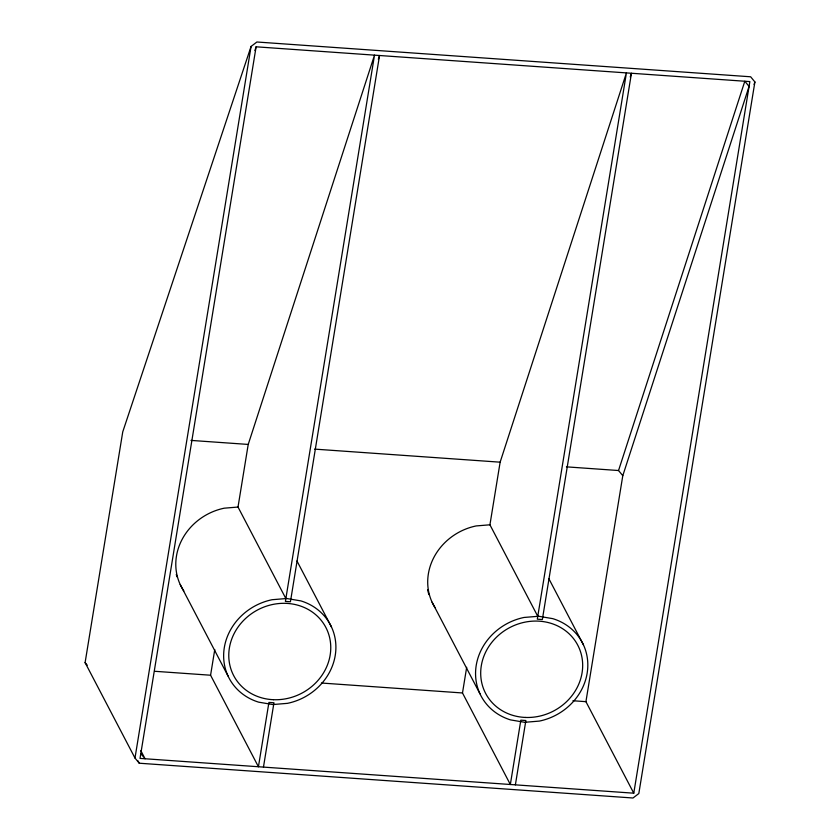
<?xml version="1.0" encoding="UTF-8"?>
<svg xmlns="http://www.w3.org/2000/svg" width="840" height="840" viewBox="0 0 840 840"><rect width="100%" height="100%" fill="white"/><g stroke="black" fill="none" stroke-linecap="round" stroke-linejoin="round"><path stroke-width="1.26" d="M85.103 662.624L122.755 431.844L251.066 46.452L256.893 42L750.645 76.787L754.898 81.953L638.82 793.548L632.993 798L139.241 763.214L134.988 758.048L85.103 662.624L87.234 665.207M134.988 758.048L251.066 46.452M256.106 46.809L140.028 758.404L633.78 793.191L749.857 81.596L256.106 46.809L254.888 50.547M263.466 767.099L273.956 702.765L268.926 702.419L258.426 766.752L210.578 675.224L214.767 649.551M285.863 598.574L238.014 507.045L248.22 444.433L374.504 55.146L285.401 601.429L290.43 601.776L379.544 55.503L378.326 59.252M515.382 784.854L525.871 720.521L520.842 720.163L510.342 784.497L462.494 692.969L466.683 667.296M537.779 616.329L489.93 524.801L500.136 462.179L626.42 72.902L537.306 619.175L542.346 619.532L631.46 73.248L630.242 76.996M633.78 793.191L585.932 701.663L622.797 475.681L749.07 86.405L744.818 81.239L618.545 470.526L622.797 475.681M754.068 84.441L754.898 81.953M238.014 507.045L224.217 508.19A57.236 51.88 -27.6 0 0 183.845 590.972M489.93 524.801L476.133 525.934A57.236 51.88 -27.6 0 0 435.078 607.677M190.974 440.401L248.22 444.433M314.654 449.117L500.136 462.179M566.423 466.851L618.545 470.526M154.549 671.275L210.578 675.224M321.426 683.025L462.494 692.969M572.922 700.749L585.932 701.663M140.816 753.596L145.068 758.762L140.826 750.655M548.877 578.718L583.401 644.763M432.128 602.27L479.976 693.798M296.961 560.973L331.485 627.008M180.212 584.525L228.06 676.053M138.043 760.914L139.241 763.214M428.883 594.562A57.236 51.88 -27.6 0 1 427.644 589.743M176.967 576.817A57.236 51.88 -27.6 0 1 176.284 574.424M286.724 598.51L272.066 599.718A57.236 51.88 -27.6 0 0 224.07 649.226A57.236 51.88 -27.6 0 0 258.636 702.156L272.822 704.55L287.469 703.343A57.236 51.88 -27.6 0 0 335.475 653.835A57.236 51.88 -27.6 0 0 300.899 600.904L286.724 598.51M538.639 616.255L523.981 617.463A57.236 51.88 -27.6 0 0 475.986 666.981A57.236 51.88 -27.6 0 0 510.552 719.901L524.738 722.306L539.385 721.087A57.236 51.88 -27.6 0 0 587.391 671.58A57.236 51.88 -27.6 0 0 552.815 618.66L538.639 616.255M525.368 717.444A51.996 47.124 -27.6 0 0 578.666 647.01A51.996 47.124 -27.6 0 0 491.022 643.388A51.996 47.124 -27.6 0 0 525.368 717.444M273.462 699.699A51.996 47.124 -27.6 0 0 326.75 629.255A51.996 47.124 -27.6 0 0 239.106 625.632A51.996 47.124 -27.6 0 0 273.462 699.699"/></g></svg>
